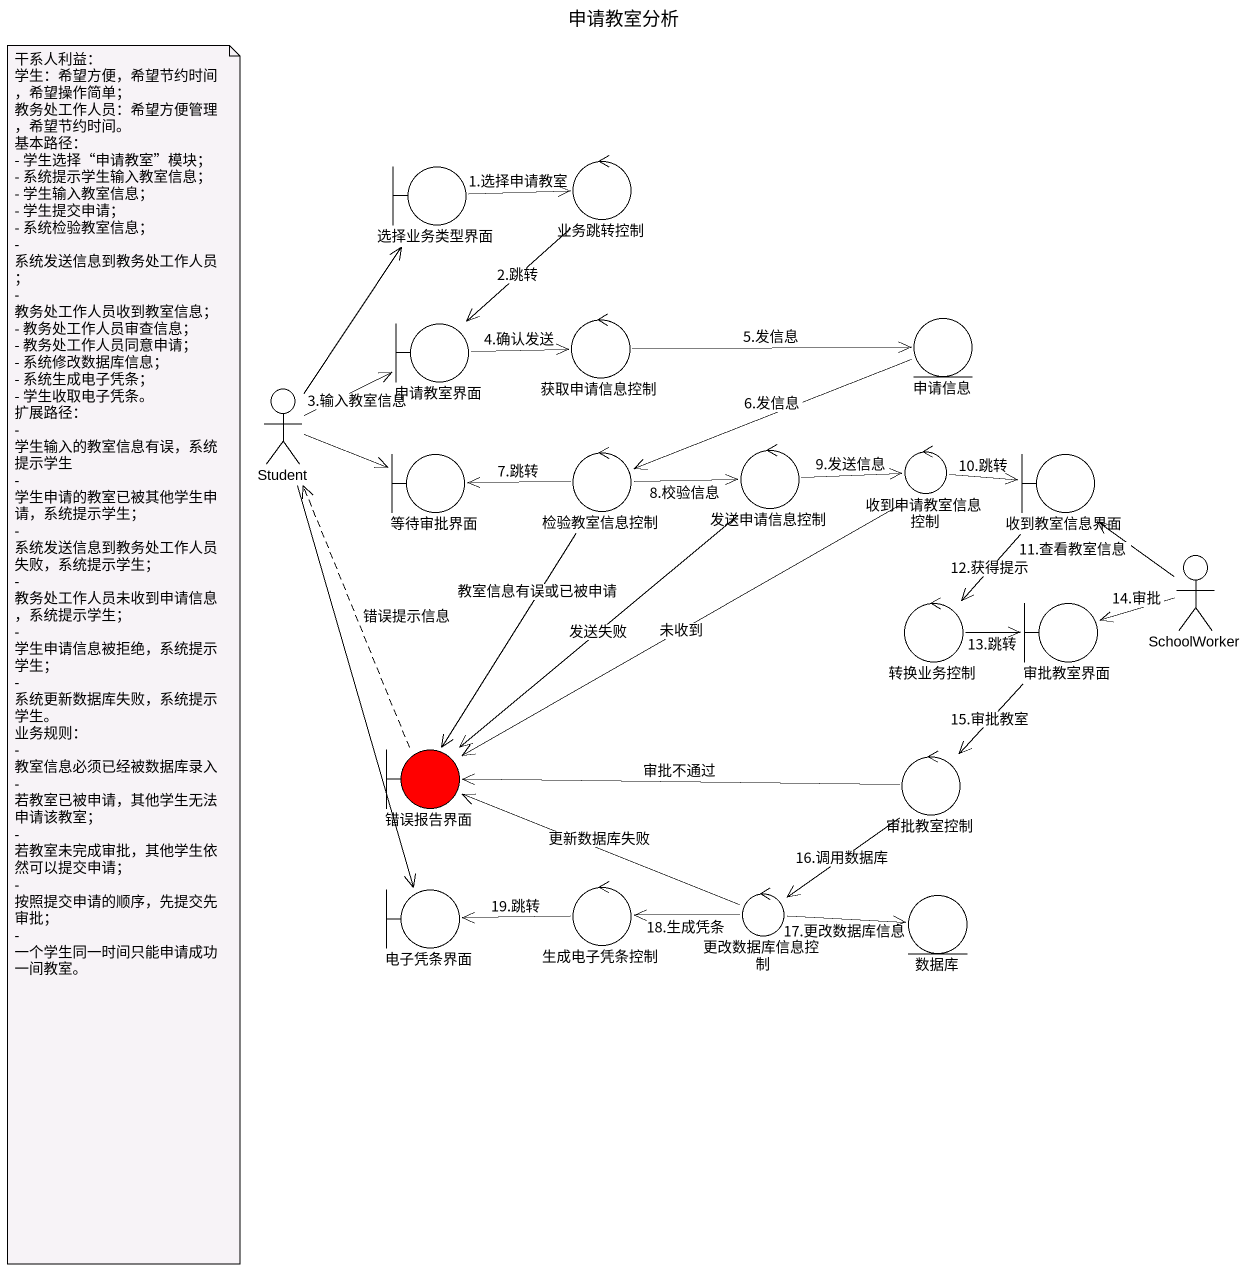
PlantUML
@startuml
title 申请教室分析
boundary 选择业务类型界面
control 业务跳转控制
boundary 申请教室界面
control 获取申请信息控制
entity 申请信息
actor Student
boundary 等待审批界面
control 检验教室信息控制
control 发送申请信息控制
control 收到申请教室信息控制
boundary 收到教室信息界面
actor SchoolWorker
control 转换业务控制
boundary 审批教室界面
boundary 错误报告界面 #FF0000
control 审批教室控制
control 生成电子凭条控制
boundary 电子凭条界面
control 更改数据库信息控制
entity 数据库
选择业务类型界面 -right-> 业务跳转控制 : 1.选择申请教室
业务跳转控制 --> 申请教室界面 : 2.跳转
申请教室界面 -right-> 获取申请信息控制 : 4.确认发送
获取申请信息控制 -right-> 申请信息 : 5.发信息
申请信息 -left-> 检验教室信息控制 : 6.发信息
Student -up-> 选择业务类型界面
Student -right-> 申请教室界面 : 3.输入教室信息
Student -right-> 等待审批界面
Student --> 电子凭条界面
检验教室信息控制 -left-> 等待审批界面 : 7.跳转
检验教室信息控制 -right-> 发送申请信息控制 : 8.校验信息
检验教室信息控制 --> 错误报告界面 : 教室信息有误或已被申请
发送申请信息控制 -right-> 收到申请教室信息控制 : 9.发送信息
发送申请信息控制 --> 错误报告界面 : 发送失败
收到申请教室信息控制 -right-> 收到教室信息界面 : 10.跳转
收到申请教室信息控制 --> 错误报告界面 : 未收到
收到教室信息界面 --> 转换业务控制 : 12.获得提示
SchoolWorker -up-> 收到教室信息界面 : 11.查看教室信息
SchoolWorker -left-> 审批教室界面 : 14.审批
转换业务控制 -right-> 审批教室界面 : 13.跳转
审批教室界面 --> 审批教室控制 : 15.审批教室
错误报告界面 .up.> Student : 错误提示信息
审批教室控制 -left-> 错误报告界面 : 审批不通过
审批教室控制 --> 更改数据库信息控制 : 16.调用数据库
生成电子凭条控制 -left-> 电子凭条界面 : 19.跳转
更改数据库信息控制 -left-> 错误报告界面 : 更新数据库失败
更改数据库信息控制 -left-> 生成电子凭条控制 : 18.生成凭条
更改数据库信息控制 -right-> 数据库 : 17.更改数据库信息
note as N1
  干系人利益：
  学生：希望方便，希望节约时间，希望操作简单；
  教务处工作人员：希望方便管理，希望节约时间。
  基本路径：
  - 学生选择“申请教室”模块；
  - 系统提示学生输入教室信息；
  - 学生输入教室信息；
  - 学生提交申请；
  - 系统检验教室信息；
  - 系统发送信息到教务处工作人员；
  - 教务处工作人员收到教室信息；
  - 教务处工作人员审查信息；
  - 教务处工作人员同意申请；
  - 系统修改数据库信息；
  - 系统生成电子凭条；
  - 学生收取电子凭条。
  扩展路径：
  - 学生输入的教室信息有误，系统提示学生
  - 学生申请的教室已被其他学生申请，系统提示学生；
  - 系统发送信息到教务处工作人员失败，系统提示学生；
  - 教务处工作人员未收到申请信息，系统提示学生；
  - 学生申请信息被拒绝，系统提示学生；
  - 系统更新数据库失败，系统提示学生。
  业务规则：
  - 教室信息必须已经被数据库录入
  - 若教室已被申请，其他学生无法申请该教室；
  - 若教室未完成审批，其他学生依然可以提交申请；
  - 按照提交申请的顺序，先提交先审批；
  - 一个学生同一时间只能申请成功一间教室。
end note
@enduml
